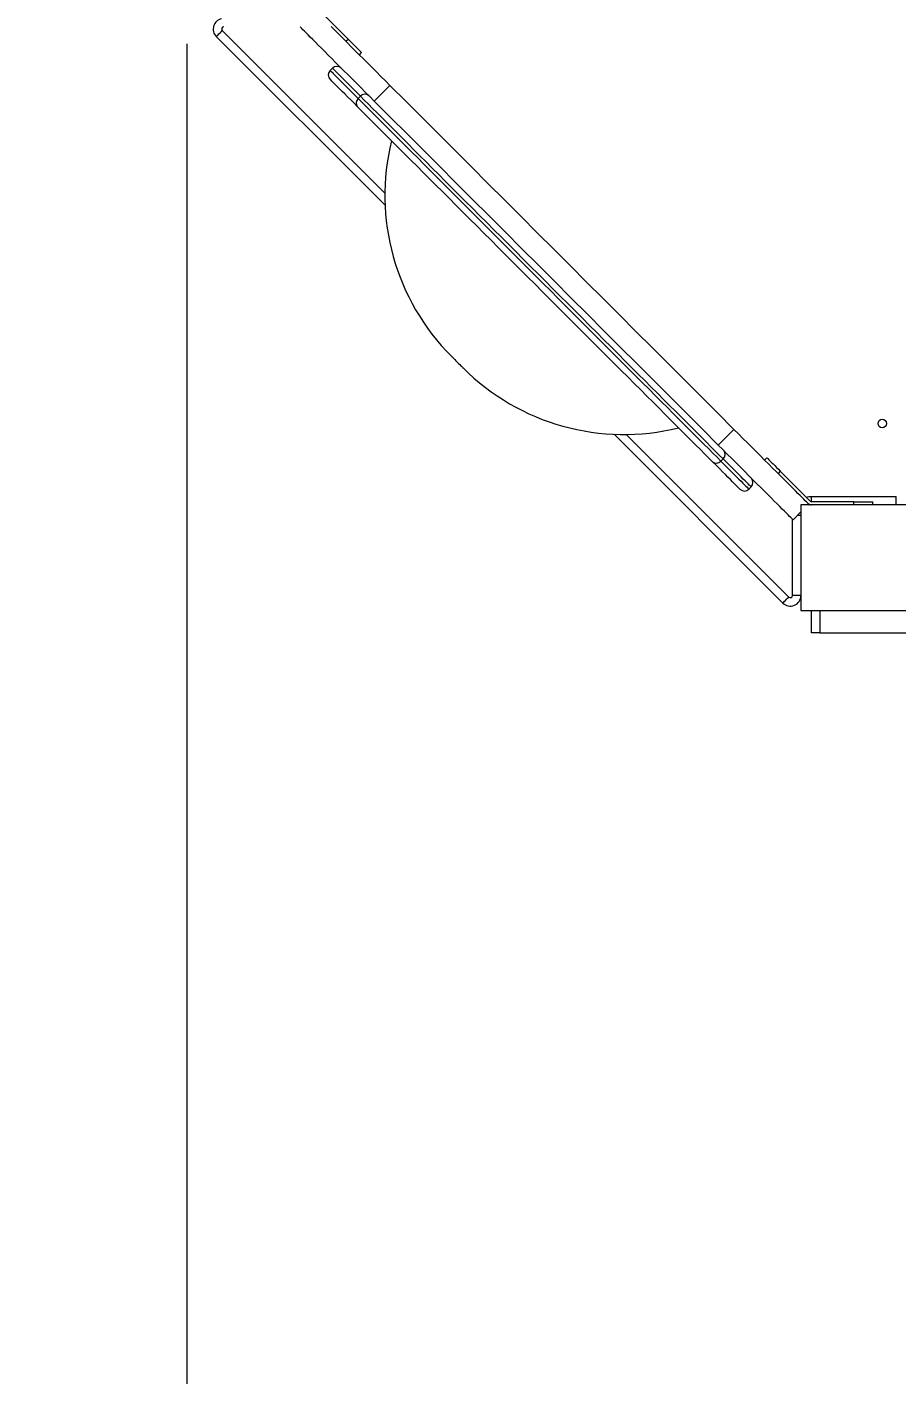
# Model space of a CAD drawing. Header units: millimetres. Extents: x -6600 to 7025, y -6221 to 3623.
# Drawn here: x -3796 to -2974, y -1630 to -356 of the extents above; entities that cross this region are included whole.
import ezdxf

# ---------------------------------------------------------------- set-up
doc = ezdxf.new("R2010")
doc.units = ezdxf.units.MM
for name, color, linetype in [('DIKOM_ОБЪЕКТ', 7, 'Continuous'), ('DIKOM_РАЗМЕР_ЗОНА', 7, 'Continuous'), ('DIKOM_РАЗМЕР_ОБЪЕКТА', 7, 'Continuous')]:
    doc.layers.add(name, color=color, linetype=linetype)
doc.styles.add('style1', font='arial.ttf', dxfattribs={"width": 0.8})
doc.dimstyles.new('1-50', dxfattribs={"dimtxt": 300, "dimasz": 200, "dimexe": 100, "dimexo": 0, "dimgap": 100, "dimtad": 1, "dimtxsty": 'style1', "dimcen": 200, "dimclrd": 7, "dimclre": 7, "dimclrt": 7, "dimadec": 1, "dimazin": 2, "dimtfac": 1, "dimtmove": 0, "dimatfit": 2, "dimfxl": 0, "dimlwd": 25, "dimlwe": 18, "dimarcsym": 0})

# ---------------------------------------------------------------- blocks, each defined once
blk = doc.blocks.new('*D0')
at = {"layer": 'Defpoints', "color": 0, "transparency": 16777216}
for p in [(5516.1, -354), (-3645.1, -372.5), (5516.1, -5541.8)]:
    blk.add_point(p, dxfattribs=at)
at = {"layer": 'DIKOM_РАЗМЕР_ОБЪЕКТА', "color": 7, "lineweight": 18, "transparency": 16777216}
for p, q in [((5516.1, -354), (5516.1, -5641.8)), ((-3645.1, -372.5), (-3645.1, -5641.8))]:
    blk.add_line(p, q, dxfattribs=at)
at = {"layer": 'DIKOM_РАЗМЕР_ОБЪЕКТА', "color": 7, "lineweight": 25, "transparency": 16777216}
blk.add_line((-3445.1, -5541.8), (5316.1, -5541.8), dxfattribs=at)
at = {"layer": 'DIKOM_РАЗМЕР_ОБЪЕКТА', "color": 7, "transparency": 16777216}
for points in [[(-3445.1, -5508.5), (-3445.1, -5575.1), (-3645.1, -5541.8)], [(5316.1, -5508.5), (5316.1, -5575.1), (5516.1, -5541.8)]]:
    blk.add_solid(points, dxfattribs=at)
at = {"layer": 'DIKOM_РАЗМЕР_ОБЪЕКТА', "color": 7, "transparency": 16777216, "insert": (935.5, -5288.6), "char_height": 300, "attachment_point": 5, "style": 'style1'}
blk.add_mtext('9150', dxfattribs=at)
blk = doc.blocks.new('*D1')
at = {"layer": 'Defpoints', "color": 0, "transparency": 16777216}
for p in [(3072.2, 2122.9), (-5486.8, -2868.5), (-2902.6, -2868.5)]:
    blk.add_point(p, dxfattribs=at)
at = {"layer": 'DIKOM_РАЗМЕР_ОБЪЕКТА', "color": 7, "lineweight": 18, "transparency": 16777216}
for p, q in [((3072.2, 2122.9), (-5586.8, 2122.9)), ((-2902.6, -2868.5), (-5586.8, -2868.5))]:
    blk.add_line(p, q, dxfattribs=at)
at = {"layer": 'DIKOM_РАЗМЕР_ОБЪЕКТА', "color": 7, "lineweight": 25, "transparency": 16777216}
blk.add_line((-5486.8, 1922.9), (-5486.8, -2668.5), dxfattribs=at)
at = {"layer": 'DIKOM_РАЗМЕР_ОБЪЕКТА', "color": 7, "transparency": 16777216}
for points in [[(-5520.1, 1922.9), (-5453.5, 1922.9), (-5486.8, 2122.9)], [(-5520.1, -2668.5), (-5453.5, -2668.5), (-5486.8, -2868.5)]]:
    blk.add_solid(points, dxfattribs=at)
at = {"layer": 'DIKOM_РАЗМЕР_ОБЪЕКТА', "color": 7, "transparency": 16777216, "insert": (-5740, -512.1), "char_height": 300, "attachment_point": 5, "rotation": 90, "style": 'style1'}
blk.add_mtext('4950', dxfattribs=at)
blk = doc.blocks.new('*D2')
at = {"layer": 'Defpoints', "color": 0, "transparency": 16777216}
for p in [(2016.7, 3622.9), (-6150.4, -4868.5), (-3431.1, -4868.5)]:
    blk.add_point(p, dxfattribs=at)
at = {"layer": 'DIKOM_РАЗМЕР_ЗОНА', "color": 7, "lineweight": 18, "transparency": 16777216}
for p, q in [((2016.7, 3622.9), (-6250.4, 3622.9)), ((-3431.1, -4868.5), (-6250.4, -4868.5))]:
    blk.add_line(p, q, dxfattribs=at)
at = {"layer": 'DIKOM_РАЗМЕР_ЗОНА', "color": 7, "lineweight": 25, "transparency": 16777216}
blk.add_line((-6150.4, 3422.9), (-6150.4, -4668.5), dxfattribs=at)
at = {"layer": 'DIKOM_РАЗМЕР_ЗОНА', "color": 7, "transparency": 16777216}
for points in [[(-6183.7, 3422.9), (-6117.1, 3422.9), (-6150.4, 3622.9)], [(-6183.7, -4668.5), (-6117.1, -4668.5), (-6150.4, -4868.5)]]:
    blk.add_solid(points, dxfattribs=at)
at = {"layer": 'DIKOM_РАЗМЕР_ЗОНА', "color": 7, "transparency": 16777216, "insert": (-6403.6, -540.9), "char_height": 300, "attachment_point": 5, "rotation": 90, "style": 'style1'}
blk.add_mtext('8450', dxfattribs=at)
blk = doc.blocks.new('*D3')
at = {"layer": 'Defpoints', "color": 0, "transparency": 16777216}
for p in [(-5145.1, 52.6), (7022.2, -451), (7022.2, -6120.9)]:
    blk.add_point(p, dxfattribs=at)
at = {"layer": 'DIKOM_РАЗМЕР_ЗОНА', "color": 7, "lineweight": 18, "transparency": 16777216}
for p, q in [((-5145.1, 52.6), (-5145.1, -6220.9)), ((7022.2, -451), (7022.2, -6220.9))]:
    blk.add_line(p, q, dxfattribs=at)
at = {"layer": 'DIKOM_РАЗМЕР_ЗОНА', "color": 7, "lineweight": 25, "transparency": 16777216}
blk.add_line((-4945.1, -6120.9), (6822.2, -6120.9), dxfattribs=at)
at = {"layer": 'DIKOM_РАЗМЕР_ЗОНА', "color": 7, "transparency": 16777216}
for points in [[(-4945.1, -6087.6), (-4945.1, -6154.2), (-5145.1, -6120.9)], [(6822.2, -6087.6), (6822.2, -6154.2), (7022.2, -6120.9)]]:
    blk.add_solid(points, dxfattribs=at)
at = {"layer": 'DIKOM_РАЗМЕР_ЗОНА', "color": 7, "transparency": 16777216, "insert": (938.6, -5867.7), "char_height": 300, "attachment_point": 5, "style": 'style1'}
blk.add_mtext('12150', dxfattribs=at)

msp = doc.modelspace()

# ---------------------------------------------------------------- linework, layer by layer
at = {"layer": 'DIKOM_ОБЪЕКТ', "color": 7, "linetype": 'Continuous', "lineweight": 15}
for p, q in [((-3492.491, -367.844), (-3520.725, -339.61)), ((-3457.508, -525.065), (-3617.132, -365.441)), ((-3611.476, -359.784), (-3457.696, -513.564)), ((-3494.612, -369.966), (-3492.491, -367.844)), ((-3492.491, -367.844), (-3479.763, -380.572)), ((-3481.884, -382.694), (-3479.763, -380.572)), ((-3507.34, -395.421), (-3509.461, -397.543)), ((-3480.814, -421.947), (-3507.34, -395.421)), ((-3467.742, -426.534), (-3452.893, -411.685)), ((-3482.936, -424.068), (-3480.814, -421.947)), ((-3142.473, -751.803), (-3127.624, -736.954)), ((-3081.383, -901.191), (-3241.004, -741.57)), ((-3229.502, -741.758), (-3075.726, -895.534)), ((-3096.511, -763.824), (-3098.632, -765.945)), ((-3140.007, -766.997), (-3137.886, -764.876)), ((-3083.783, -776.552), (-3085.904, -778.673)), ((-3055.549, -804.786), (-3083.783, -776.552)), ((-3113.481, -793.523), (-3111.36, -791.401)), ((-3054.312, -800.374), (-2974.312, -800.374)), ((-3054.312, -805.364), (-3054.312, -800.374)), ((-2974.312, -808.372), (-2974.312, -800.374)), ((-3071.762, -822.514), (-3064.31, -815.062)), ((-2964.31, -808.372), (-3064.31, -808.372)), ((-3064.31, -808.372), (-3064.31, -908.372)), ((-3057.62, -808.372), (-3056.913, -807.665)), ((-3014.206, -805.372), (-3054.135, -805.372)), ((-3014.206, -808.372), (-3014.206, -805.372)), ((-3014.206, -805.372), (-2996.206, -805.372)), ((-2996.206, -808.372), (-2996.206, -805.372)), ((-3072.312, -894.119), (-3072.312, -821.964)), ((-3064.312, -818.374), (-3067.622, -818.374)), ((-3064.31, -818.193), (-3064.312, -818.374)), ((-3064.312, -818.374), (-3064.312, -894.119)), ((-3064.312, -894.119), (-3072.312, -894.119)), ((-3064.31, -908.372), (-2964.31, -908.372)), ((-3054.545, -908.372), (-3054.545, -929.372)), ((-3046.363, -908.372), (-3046.363, -929.372)), ((-3046.363, -929.372), (-3054.545, -929.372)), ((-3046.363, -929.372), (-3054.545, -929.372)), ((-3046.363, -929.372), (-2300.16, -929.372)), ((-3046.363, -929.372), (-2300.16, -929.372))]:
    msp.add_line(p, q, dxfattribs=at)
at = {"layer": 'DIKOM_ОБЪЕКТ', "color": 7, "linetype": 'Continuous', "lineweight": 15, "flags": 128}
for points in [[(-3467.742, -426.534), (-3472.011, -422.265), (-3476.265, -418.011), (-3480.488, -413.788), (-3484.664, -409.612), (-3488.779, -405.498), (-3492.816, -401.46), (-3496.762, -397.514), (-3500.603, -393.673), (-3504.323, -389.953), (-3507.91, -386.366), (-3511.351, -382.926), (-3514.632, -379.644), (-3517.742, -376.534), (-3520.67, -373.606), (-3523.404, -370.872), (-3525.936, -368.34), (-3528.255, -366.021), (-3530.353, -363.923), (-3532.223, -362.053), (-3533.858, -360.419), (-3535.251, -359.025), (-3536.398, -357.878), (-3537.294, -356.982), (-3537.937, -356.339)], [(-3452.893, -411.685), (-3457.162, -407.416), (-3461.416, -403.162), (-3465.639, -398.939), (-3469.815, -394.763), (-3473.929, -390.648), (-3477.967, -386.611), (-3481.913, -382.664), (-3485.754, -378.824), (-3489.474, -375.104), (-3493.061, -371.517), (-3496.501, -368.076), (-3499.783, -364.795), (-3502.893, -361.685), (-3505.82, -358.757), (-3508.555, -356.023)], [(-3617.132, -365.441), (-3617.024, -365.333), (-3616.702, -365.011), (-3616.179, -364.488), (-3615.476, -363.784), (-3614.618, -362.927), (-3613.64, -361.949), (-3612.579, -360.888), (-3611.476, -359.784)], [(-3509.461, -397.543), (-3509.391, -397.613), (-3509.079, -397.925), (-3508.519, -398.485), (-3507.71, -399.294), (-3506.653, -400.351), (-3505.351, -401.653), (-3503.805, -403.199), (-3502.016, -404.988), (-3499.987, -407.017), (-3497.72, -409.284), (-3495.219, -411.785), (-3492.487, -414.517), (-3489.526, -417.478), (-3486.341, -420.663), (-3482.936, -424.068)], [(-3483.504, -431.985), (-3486.892, -428.597), (-3490.057, -425.432), (-3492.994, -422.495), (-3495.701, -419.789), (-3498.172, -417.317), (-3500.406, -415.083), (-3502.399, -413.09), (-3504.149, -411.341), (-3505.653, -409.837), (-3506.909, -408.58), (-3507.916, -407.573), (-3508.672, -406.817), (-3509.177, -406.312), (-3509.43, -406.06), (-3509.461, -406.028)], [(-3452.893, -411.685), (-3437.543, -427.034), (-3422.152, -442.426), (-3406.723, -457.855), (-3391.261, -473.316), (-3375.771, -488.807), (-3360.256, -504.321), (-3344.722, -519.856), (-3329.172, -535.406), (-3313.611, -550.967), (-3298.043, -566.535), (-3282.473, -582.104), (-3266.906, -597.672), (-3251.345, -613.233), (-3235.795, -628.783), (-3220.26, -644.318), (-3204.745, -659.832), (-3189.255, -675.323), (-3173.793, -690.784), (-3158.364, -706.213), (-3142.973, -721.604), (-3127.624, -736.954)], [(-3147.924, -767.565), (-3151.531, -763.959), (-3155.351, -760.138), (-3159.381, -756.108), (-3163.615, -751.874), (-3168.047, -747.442), (-3172.672, -742.818), (-3177.483, -738.006), (-3182.474, -733.015), (-3187.639, -727.85), (-3192.971, -722.518), (-3198.463, -717.026), (-3204.108, -711.381), (-3209.898, -705.591), (-3215.827, -699.662), (-3221.885, -693.604), (-3228.066, -687.423), (-3234.362, -681.128), (-3240.763, -674.726), (-3247.262, -668.227), (-3253.85, -661.639), (-3260.519, -654.97), (-3267.26, -648.229), (-3274.064, -641.425), (-3280.922, -634.567), (-3287.826, -627.663), (-3294.766, -620.723), (-3301.734, -613.756), (-3308.719, -606.77), (-3315.714, -599.775), (-3322.709, -592.781), (-3329.694, -585.795), (-3336.662, -578.828), (-3343.602, -571.887), (-3350.506, -564.984), (-3357.364, -558.125), (-3364.168, -551.321), (-3370.909, -544.58), (-3377.578, -537.912), (-3384.166, -531.323), (-3390.665, -524.824), (-3397.066, -518.423), (-3403.362, -512.128), (-3409.542, -505.947), (-3415.601, -499.888), (-3421.529, -493.96), (-3427.32, -488.169), (-3432.965, -482.524), (-3438.457, -477.032), (-3443.789, -471.7), (-3448.954, -466.535), (-3453.945, -461.544), (-3458.756, -456.733), (-3463.381, -452.108), (-3467.813, -447.676), (-3472.047, -443.443), (-3476.076, -439.413), (-3479.897, -435.592), (-3483.504, -431.985)], [(-3482.936, -424.068), (-3479.314, -427.69), (-3475.481, -431.523), (-3471.442, -435.562), (-3467.201, -439.803), (-3462.763, -444.241), (-3458.135, -448.869), (-3453.323, -453.681), (-3448.331, -458.673), (-3443.167, -463.837), (-3437.837, -469.167), (-3432.348, -474.656), (-3426.707, -480.297), (-3420.92, -486.084), (-3414.996, -492.008), (-3408.941, -498.063), (-3402.763, -504.241), (-3396.47, -510.534), (-3390.07, -516.934), (-3383.571, -523.433), (-3376.982, -530.022), (-3370.309, -536.695), (-3363.563, -543.441), (-3356.751, -550.253), (-3349.882, -557.122), (-3342.964, -564.04), (-3336.007, -570.997), (-3329.019, -577.985), (-3322.009, -584.995), (-3314.985, -592.019), (-3307.957, -599.047), (-3300.934, -606.07), (-3293.924, -613.08), (-3286.936, -620.068), (-3279.978, -627.026), (-3273.061, -633.943), (-3266.192, -640.812), (-3259.38, -647.624), (-3252.633, -654.371), (-3245.961, -661.043), (-3239.371, -667.633), (-3232.872, -674.132), (-3226.472, -680.532), (-3220.18, -686.824), (-3214.002, -693.002), (-3207.947, -699.057), (-3202.022, -704.982), (-3196.236, -710.768), (-3190.595, -716.409), (-3185.105, -721.899), (-3179.776, -727.228), (-3174.612, -732.392), (-3169.62, -737.384), (-3164.807, -742.197), (-3160.179, -746.825), (-3155.742, -751.262), (-3151.501, -755.503), (-3147.461, -759.543), (-3143.628, -763.376), (-3140.007, -766.997)], [(-3137.886, -764.876), (-3141.507, -761.254), (-3145.34, -757.421), (-3149.38, -753.382), (-3153.621, -749.141), (-3158.058, -744.703), (-3162.686, -740.075), (-3167.499, -735.263), (-3172.49, -730.271), (-3177.654, -725.107), (-3182.984, -719.777), (-3188.473, -714.288), (-3194.115, -708.647), (-3199.901, -702.86), (-3205.826, -696.936), (-3211.881, -690.881), (-3218.058, -684.703), (-3224.351, -678.41), (-3230.751, -672.01), (-3237.25, -665.511), (-3243.84, -658.922), (-3250.512, -652.249), (-3257.258, -645.503), (-3264.07, -638.691), (-3270.94, -631.822), (-3277.857, -624.904), (-3284.814, -617.947), (-3291.802, -610.959), (-3298.813, -603.949), (-3305.836, -596.925), (-3312.864, -589.897), (-3319.887, -582.874), (-3326.898, -575.864), (-3333.886, -568.876), (-3340.843, -561.918), (-3347.76, -555.001), (-3354.63, -548.132), (-3361.442, -541.32), (-3368.188, -534.573), (-3374.86, -527.901), (-3381.45, -521.311), (-3387.949, -514.812), (-3394.349, -508.412), (-3400.642, -502.12), (-3406.819, -495.942), (-3412.874, -489.887), (-3418.799, -483.963), (-3424.585, -478.176), (-3430.227, -472.535), (-3435.716, -467.045), (-3441.046, -461.716), (-3446.21, -456.552), (-3451.201, -451.56), (-3456.014, -446.747), (-3460.642, -442.119), (-3465.079, -437.682), (-3469.32, -433.441), (-3473.36, -429.401), (-3477.193, -425.569), (-3480.814, -421.947)], [(-3467.742, -426.534), (-3452.392, -441.884), (-3437.001, -457.275), (-3421.572, -472.704), (-3406.111, -488.166), (-3390.62, -503.656), (-3375.105, -519.171), (-3359.571, -534.705), (-3344.021, -550.255), (-3328.46, -565.816), (-3312.892, -581.384), (-3297.322, -596.954), (-3281.755, -612.521), (-3266.194, -628.082), (-3250.644, -643.632), (-3235.109, -659.167), (-3219.595, -674.681), (-3204.104, -690.172), (-3188.642, -705.634), (-3173.214, -721.062), (-3157.822, -736.454), (-3142.473, -751.803)], [(-3394.736, -667.832), (-3394.598, -667.969), (-3394.193, -668.375), (-3393.54, -669.028), (-3392.672, -669.896), (-3391.632, -670.935), (-3390.473, -672.094), (-3389.253, -673.314), (-3388.033, -674.534), (-3386.874, -675.693), (-3385.835, -676.733), (-3384.966, -677.601), (-3384.313, -678.254), (-3383.908, -678.66), (-3383.77, -678.797)], [(-3056.913, -807.665), (-3057.042, -807.536), (-3057.428, -807.149), (-3058.071, -806.506), (-3058.968, -805.61), (-3060.115, -804.463), (-3061.508, -803.07), (-3063.143, -801.435), (-3065.012, -799.565), (-3067.111, -797.467), (-3069.43, -795.148), (-3071.961, -792.616), (-3074.696, -789.882), (-3077.624, -786.954), (-3080.734, -783.844), (-3084.015, -780.563), (-3087.455, -777.122), (-3091.042, -773.535), (-3094.763, -769.815), (-3098.603, -765.975), (-3102.549, -762.028), (-3106.587, -757.991), (-3110.701, -753.876), (-3114.878, -749.7), (-3119.1, -745.477), (-3123.354, -741.223), (-3127.624, -736.954)], [(-3071.762, -822.514), (-3071.891, -822.385), (-3072.278, -821.998), (-3072.92, -821.356), (-3073.817, -820.459), (-3074.964, -819.312), (-3076.357, -817.919), (-3077.992, -816.284), (-3079.862, -814.414), (-3081.96, -812.316), (-3084.279, -809.997), (-3086.811, -807.466), (-3089.545, -804.731), (-3092.473, -801.803), (-3095.583, -798.693), (-3098.864, -795.412), (-3102.305, -791.972), (-3105.892, -788.385), (-3109.612, -784.664), (-3113.452, -780.824), (-3117.398, -776.878), (-3121.436, -772.84), (-3125.551, -768.725), (-3129.727, -764.549), (-3133.95, -760.327), (-3138.203, -756.073), (-3142.473, -751.803)], [(-3096.511, -763.824), (-3096.381, -763.954), (-3095.995, -764.34), (-3095.361, -764.974), (-3094.49, -765.845), (-3093.402, -766.933), (-3092.118, -768.217), (-3090.664, -769.671), (-3089.07, -771.265), (-3087.369, -772.966), (-3085.594, -774.741), (-3083.783, -776.552)], [(-3121.967, -793.523), (-3121.998, -793.491), (-3122.251, -793.238), (-3122.756, -792.734), (-3123.512, -791.977), (-3124.519, -790.97), (-3125.775, -789.714), (-3127.279, -788.21), (-3129.029, -786.46), (-3131.022, -784.467), (-3133.256, -782.234), (-3135.727, -779.762), (-3138.434, -777.056), (-3141.371, -774.118), (-3144.536, -770.953), (-3147.924, -767.565)], [(-3140.007, -766.997), (-3136.602, -770.402), (-3133.417, -773.587), (-3130.456, -776.548), (-3127.723, -779.281), (-3125.222, -781.782), (-3122.956, -784.048), (-3120.927, -786.077), (-3119.138, -787.866), (-3117.592, -789.412), (-3116.289, -790.715), (-3115.233, -791.771), (-3114.424, -792.58), (-3113.863, -793.141), (-3113.552, -793.452), (-3113.481, -793.523)], [(-3111.36, -791.401), (-3111.43, -791.331), (-3111.742, -791.019), (-3112.303, -790.459), (-3113.112, -789.65), (-3114.168, -788.593), (-3115.47, -787.291), (-3117.017, -785.745), (-3118.806, -783.956), (-3120.834, -781.927), (-3123.101, -779.66), (-3125.602, -777.159), (-3128.335, -774.427), (-3131.295, -771.466), (-3134.48, -768.281), (-3137.886, -764.876)], [(-3059.266, -801.069), (-3056.874, -800.557), (-3054.312, -800.374)], [(-3081.383, -901.191), (-3081.274, -901.082), (-3080.953, -900.76), (-3080.43, -900.237), (-3079.726, -899.534), (-3078.869, -898.676), (-3077.891, -897.698), (-3076.83, -896.637), (-3075.726, -895.534)]]:
    msp.add_lwpolyline(points, dxfattribs=at)
at = {"layer": 'DIKOM_ОБЪЕКТ', "color": 7, "linetype": 'Continuous', "lineweight": 15}
msp.add_circle((-2987.312, -731.374), 4, dxfattribs=at)
for centre, radius, start, end in [((-3610.061, -358.37), 10, 102.472766, 225.000001), ((-3610.061, -358.37), 2, 90, 225.000001), ((-3503.097, -399.664), 6, 45, 135), ((-3505.219, -401.785), 6, 135, 225), ((-3476.569, -425.662), 5.642, 49.401849, 138.811344), ((-3479.22, -428.314), 5.642, 131.188746, 220.598069), ((-3242.708, -515.804), 215, 166.082988, 225), ((-3231.742, -526.769), 215, 225, 283.917012), ((-3141.601, -760.63), 5.642, 311.18892, 40.597696), ((-3144.253, -763.282), 5.642, 229.402304, 318.81108), ((-3115.603, -787.159), 6, 315, 45), ((-3117.724, -789.28), 6, 225, 315), ((-3054.135, -803.372), 5, 225, 270), ((-3054.135, -803.372), 2, 225, 270), ((-3074.312, -894.119), 10, 225.000001, 0), ((-3074.312, -894.119), 2, 225.000001, 0)]:
    msp.add_arc(centre, radius, start, end, dxfattribs=at)

# ---------------------------------------------------------------- dimensions: what is measured, and where the dimension line sits
at = {"layer": 'DIKOM_РАЗМЕР_ЗОНА'}
dim = msp.add_linear_dim(base=(-6150.408, -4868.463), p1=(2016.737, 3622.925), p2=(-3431.086, -4868.463), angle=90, text='8450', dimstyle='1-50', dxfattribs=at)
dim.commit()
dim.dimension.update_dxf_attribs({"geometry": '*D2', "text_midpoint": (-6150.408, -540.877), "dimtype": 160})
dim = msp.add_linear_dim(base=(7022.219, -6120.906), p1=(-5145.086, 52.645), p2=(7022.219, -451.033), text='12150', dimstyle='1-50', dxfattribs=at)
dim.commit()
dim.dimension.update_dxf_attribs({"geometry": '*D3', "text_midpoint": (938.567, -6120.906), "dimtype": 160})
at = {"layer": 'DIKOM_РАЗМЕР_ОБЪЕКТА'}
dim = msp.add_linear_dim(base=(-5486.798, -2868.463), p1=(3072.189, 2122.925), p2=(-2902.586, -2868.463), angle=90, text='4950', dimstyle='1-50', dxfattribs=at)
dim.commit()
dim.dimension.update_dxf_attribs({"geometry": '*D1', "text_midpoint": (-5486.798, -512.097), "dimtype": 160})
dim = msp.add_linear_dim(base=(5516.104, -5541.815), p1=(-3645.086, -372.472), p2=(5516.104, -353.956), text='9150', dimstyle='1-50', dxfattribs=at)
dim.commit()
dim.dimension.update_dxf_attribs({"geometry": '*D0', "text_midpoint": (935.509, -5541.815), "dimtype": 160})

doc.saveas('drawing.dxf')
